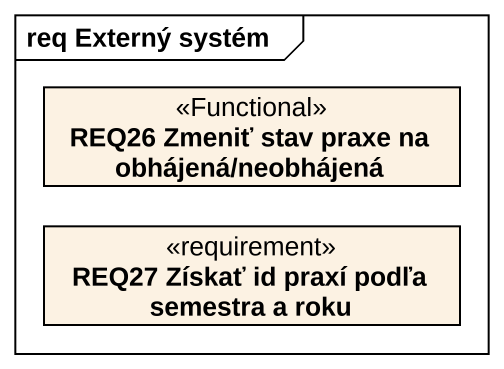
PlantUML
@startuml
mainframe req Externý systém
hide circle
hide empty members
class "REQ26 Zmeniť stav praxe na obhájená/neobhájená" as REQ26_Zmeniť_stav_praxe_na <<Functional>>
class "REQ27 Získať id praxí podľa semestra a roku" as REQ27_Získať_id_praxí_podľa <<requirement>>
@enduml
